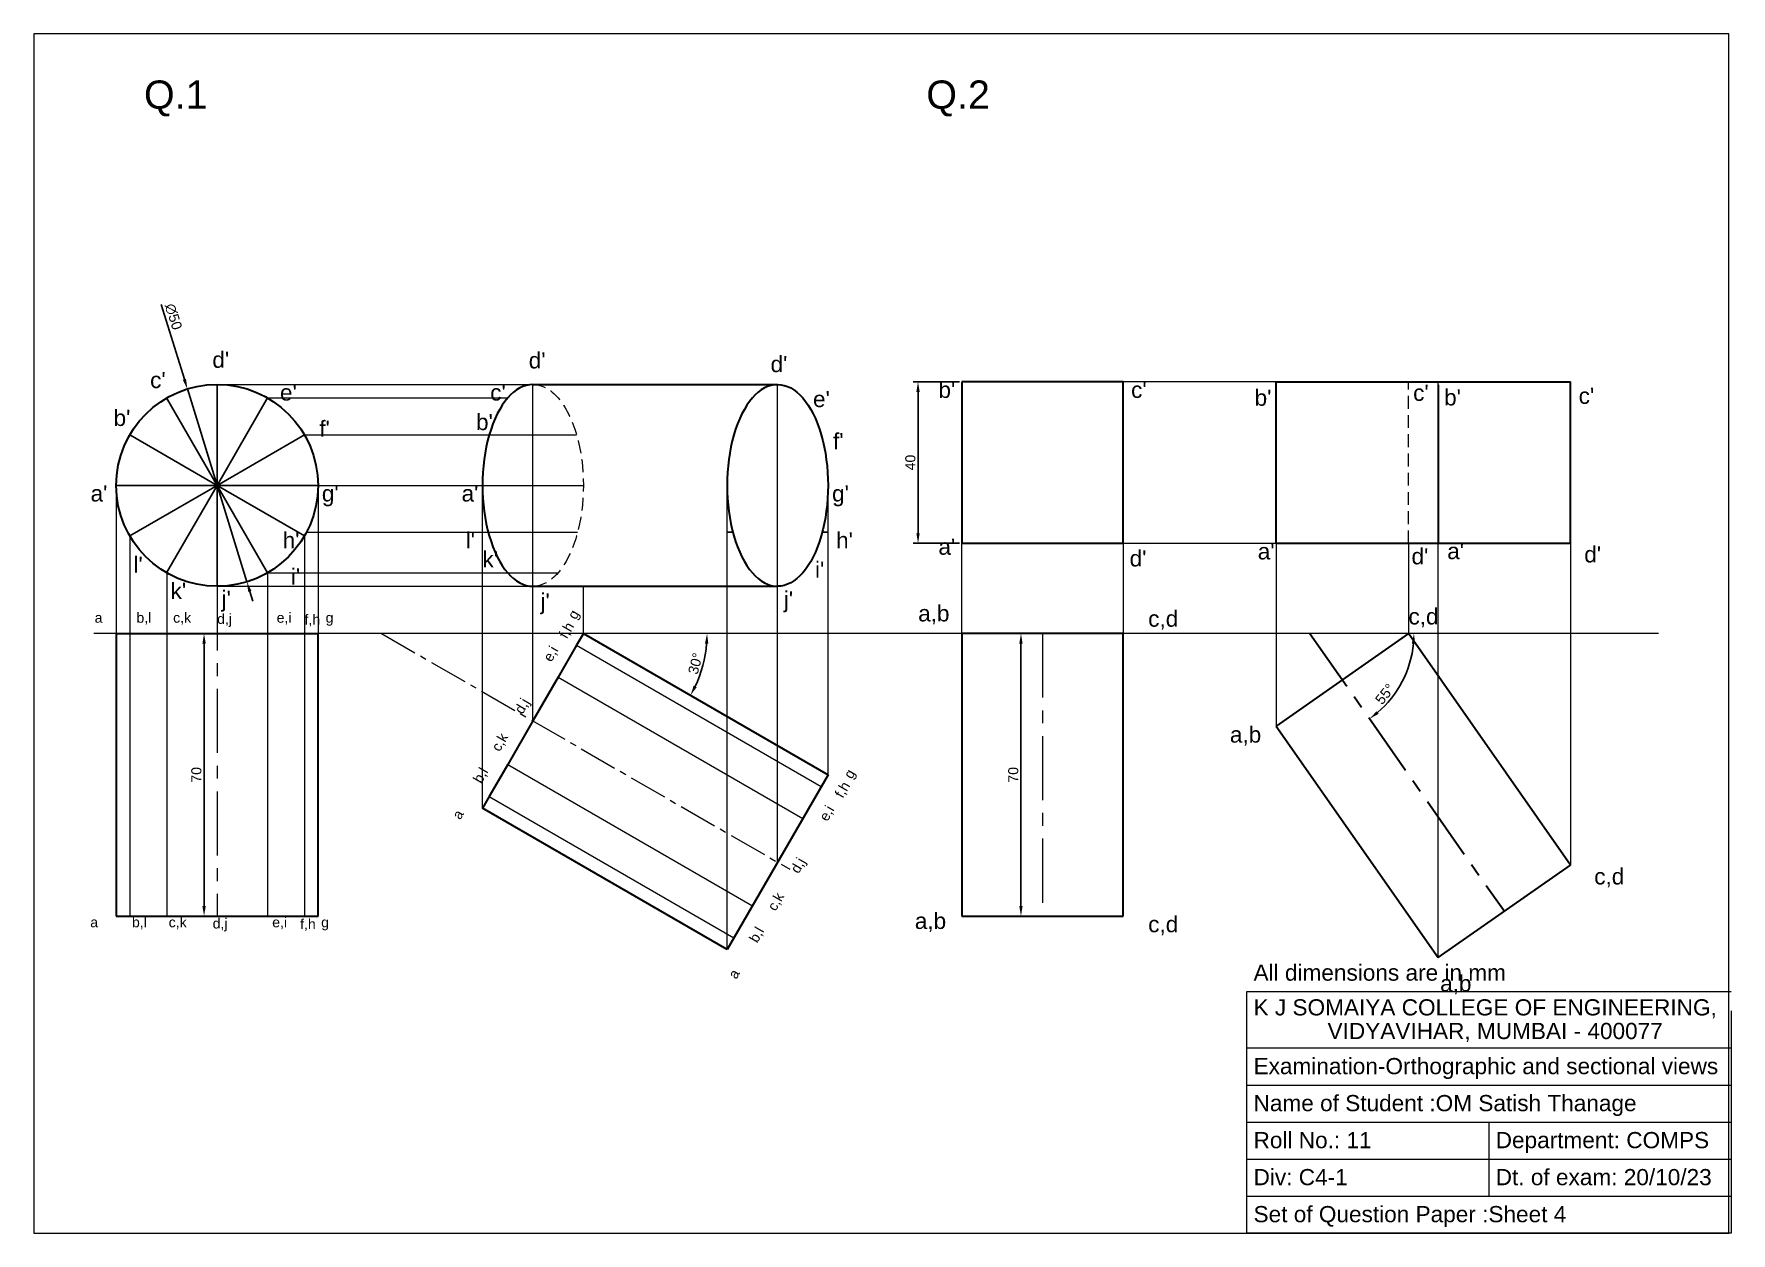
# Model space of a CAD drawing. Header units: millimetres. Extents: x 1181 to 1601, y 2577 to 2874.
import ezdxf

# ---------------------------------------------------------------- set-up
doc = ezdxf.new("R2010")
doc.units = ezdxf.units.MM
doc.header["$LTSCALE"] = 0.5
for name, pattern in [('CENTER', [50.8, 31.75, -6.35, 6.35, -6.35]), ('CENTER2', [28.575, 19.05, -3.175, 3.175, -3.175]), ('HIDDEN', [9.525, 6.35, -3.175])]:
    doc.linetypes.add(name, pattern=pattern)
doc.styles.get("Standard").update_dxf_attribs({"font": 'arial.ttf'})
doc.dimstyles.new('ISO-25', dxfattribs={"dimtxt": 2.5, "dimasz": 2.5, "dimexe": 1.25, "dimexo": 0.625, "dimtad": 1, "dimtxsty": 'Standard', "dimcen": 2.5, "dimadec": 0, "dimazin": 0, "dimtfac": 1, "dimtmove": 0, "dimatfit": 3, "dimfxl": 1, "dimarcsym": 0})

# ---------------------------------------------------------------- blocks, each defined once
blk = doc.blocks.new('*U1')
blk.add_line((-12.5, 0), (12.5, 0))
blk = doc.blocks.new('*U2')
at = {"color": 0, "linetype": 'ByBlock', "lineweight": -2, "transparency": 16777216}
for p, rotation in [((1250.03, 2774.43), 89.99999999999993), ((1243.78, 2772.76), 119.9999999999999), ((1256.28, 2772.76), 59.99999999999994), ((1239.21, 2768.18), 149.9999999999999), ((1260.86, 2768.18), 29.99999999999996), ((1237.53, 2761.93), 180), ((1239.21, 2755.68), 209.9999999999999), ((1243.78, 2751.11), 239.9999999999998), ((1250.03, 2749.43), 269.9999999999998), ((1256.28, 2751.11), 299.9999999999998), ((1260.86, 2755.68), 329.9999999999998)]:
    blk.add_blockref('*U1', p, dxfattribs=dict(at, rotation=rotation))
blk.add_blockref('*U1', (1262.53, 2761.93), dxfattribs=at)
blk = doc.blocks.new('*U3')
at = {"color": 0, "linetype": 'CENTER2', "lineweight": 9, "transparency": 16777216}
blk.add_line((-67.81, 39.15), (33.34, -19.25), dxfattribs=at)
blk = doc.blocks.new('*D4')
at = {"color": 0, "lineweight": -2, "transparency": 16777216}
blk.add_arc((1497.14, 2725.24), 25.78, 310.5587, 354.4413, dxfattribs=at)
at = {"color": 0, "lineweight": 9, "transparency": 16777216}
for points in [[(1522.38, 2722.77), (1523.22, 2722.73), (1522.92, 2725.24)], [(1514.16, 2705.33), (1513.65, 2705.99), (1511.93, 2704.13)]]:
    blk.add_solid(points, dxfattribs=at)
at = {"layer": 'Defpoints', "color": 0, "lineweight": 9, "transparency": 16777216}
for p in [(1195.84, 2725.24), (1497.14, 2725.24), (1583.5, 2725.24), (1521.61, 2717.14), (1545.32, 2656.43)]:
    blk.add_point(p, dxfattribs=at)
at = {"color": 0, "lineweight": 9, "transparency": 16777216, "insert": (1515.73, 2710.25), "char_height": 2.5, "attachment_point": 5, "rotation": 51.1237}
blk.add_mtext('55°', dxfattribs=at)
blk = doc.blocks.new('*D5')
at = {"color": 0, "lineweight": -2, "transparency": 16777216}
blk.add_arc((1317.11, 2725.24), 30.65, 334.6745, 355.3255, dxfattribs=at)
at = {"color": 0, "lineweight": 9, "transparency": 16777216}
for points in [[(1347.24, 2722.76), (1348.07, 2722.73), (1347.76, 2725.24)], [(1345.18, 2711.94), (1344.44, 2712.33), (1343.65, 2709.92)]]:
    blk.add_solid(points, dxfattribs=at)
at = {"layer": 'Defpoints', "color": 0, "lineweight": 9, "transparency": 16777216}
for p in [(1195.84, 2725.24), (1317.11, 2725.24), (1583.5, 2725.24), (1345.91, 2714.76), (1377.73, 2690.24)]:
    blk.add_point(p, dxfattribs=at)
at = {"color": 0, "lineweight": 9, "transparency": 16777216, "insert": (1344.88, 2717.8), "char_height": 2.5, "attachment_point": 5, "rotation": 75}
blk.add_mtext('30°', dxfattribs=at)
blk = doc.blocks.new('*D6')
at = {"color": 0, "lineweight": -2, "transparency": 16777216}
for p, q in [((1212.53, 2806.73), (1218.25, 2788.21)), ((1233.73, 2738.04), (1218.99, 2785.82)), ((1234.47, 2735.65), (1235.2, 2733.26))]:
    blk.add_line(p, q, dxfattribs=at)
at = {"color": 0, "lineweight": 9, "transparency": 16777216}
for points in [[(1218.65, 2788.33), (1217.85, 2788.09), (1218.99, 2785.82)], [(1234.86, 2735.78), (1234.07, 2735.53), (1233.73, 2738.04)]]:
    blk.add_solid(points, dxfattribs=at)
at = {"layer": 'Defpoints', "color": 0, "lineweight": 9, "transparency": 16777216}
for p in [(1218.99, 2785.82), (1233.73, 2738.04)]:
    blk.add_point(p, dxfattribs=at)
at = {"color": 0, "lineweight": 9, "transparency": 16777216, "insert": (1215.53, 2803.71), "char_height": 2.5, "attachment_point": 5, "rotation": 287.1488}
blk.add_mtext('∅50', dxfattribs=at)
blk = doc.blocks.new('*D7')
at = {"color": 0, "lineweight": -2, "transparency": 16777216}
for p, q in [((1225.73, 2725.24), (1221.87, 2725.24)), ((1223.12, 2722.74), (1223.12, 2657.74)), ((1225.73, 2655.24), (1221.87, 2655.24))]:
    blk.add_line(p, q, dxfattribs=at)
at = {"color": 0, "lineweight": 9, "transparency": 16777216}
for points in [[(1222.71, 2722.74), (1223.54, 2722.74), (1223.12, 2725.24)], [(1222.71, 2657.74), (1223.54, 2657.74), (1223.12, 2655.24)]]:
    blk.add_solid(points, dxfattribs=at)
at = {"layer": 'Defpoints', "color": 0, "lineweight": 9, "transparency": 16777216}
for p in [(1226.36, 2725.24), (1223.12, 2655.24), (1226.36, 2655.24)]:
    blk.add_point(p, dxfattribs=at)
at = {"color": 0, "lineweight": 9, "transparency": 16777216, "insert": (1221.22, 2690.24), "char_height": 2.5, "attachment_point": 5, "rotation": 90}
blk.add_mtext('70', dxfattribs=at)
blk = doc.blocks.new('*D8')
at = {"color": 0, "lineweight": -2, "transparency": 16777216}
for p, q in [((1410.27, 2787.59), (1398.79, 2787.59)), ((1400.04, 2785.09), (1400.04, 2750.09)), ((1410.27, 2747.59), (1398.79, 2747.59))]:
    blk.add_line(p, q, dxfattribs=at)
at = {"color": 0, "lineweight": 9, "transparency": 16777216}
for points in [[(1399.62, 2785.09), (1400.45, 2785.09), (1400.04, 2787.59)], [(1399.62, 2750.09), (1400.45, 2750.09), (1400.04, 2747.59)]]:
    blk.add_solid(points, dxfattribs=at)
at = {"layer": 'Defpoints', "color": 0, "lineweight": 9, "transparency": 16777216}
for p in [(1410.9, 2787.59), (1400.04, 2747.59), (1410.9, 2747.59)]:
    blk.add_point(p, dxfattribs=at)
at = {"color": 0, "lineweight": 9, "transparency": 16777216, "insert": (1398.14, 2767.59), "char_height": 2.5, "attachment_point": 5, "rotation": 90}
blk.add_mtext('40', dxfattribs=at)
blk = doc.blocks.new('*D9')
at = {"color": 0, "lineweight": -2, "transparency": 16777216}
for p, q in [((1430.27, 2725.24), (1424.29, 2725.24)), ((1425.54, 2722.74), (1425.54, 2657.74)), ((1430.27, 2655.24), (1424.29, 2655.24))]:
    blk.add_line(p, q, dxfattribs=at)
at = {"color": 0, "lineweight": 9, "transparency": 16777216}
for points in [[(1425.12, 2722.74), (1425.95, 2722.74), (1425.54, 2725.24)], [(1425.12, 2657.74), (1425.95, 2657.74), (1425.54, 2655.24)]]:
    blk.add_solid(points, dxfattribs=at)
at = {"layer": 'Defpoints', "color": 0, "lineweight": 9, "transparency": 16777216}
for p in [(1430.9, 2725.24), (1425.54, 2655.24), (1430.9, 2655.24)]:
    blk.add_point(p, dxfattribs=at)
at = {"color": 0, "lineweight": 9, "transparency": 16777216, "insert": (1423.64, 2690.24), "char_height": 2.5, "attachment_point": 5, "rotation": 90}
blk.add_mtext('70', dxfattribs=at)

msp = doc.modelspace()

# ---------------------------------------------------------------- linework, layer by layer
at = {"lineweight": 9}
for p, q in [((1226.358, 2786.931), (1365.23, 2786.931)), ((1304.608, 2703.593), (1304.608, 2786.931)), ((1365.23, 2668.593), (1365.23, 2786.931)), ((1488.791, 2787.589), (1450.896, 2787.589)), ((1528.941, 2644.96), (1528.941, 2787.589)), ((1238.858, 2783.582), (1298.358, 2783.582)), ((1248.008, 2774.431), (1315.434, 2774.431)), ((1201.358, 2761.931), (1201.358, 2725.244)), ((1201.358, 2759.632), (1201.47, 2759.567)), ((1251.358, 2761.931), (1251.358, 2725.244)), ((1251.358, 2761.931), (1317.108, 2761.931)), ((1292.108, 2681.942), (1292.108, 2761.931)), ((1352.73, 2646.942), (1352.73, 2761.931)), ((1377.73, 2690.244), (1377.73, 2761.931)), ((1248.5, 2750.324), (1315.679, 2750.324)), ((1204.707, 2749.431), (1204.707, 2725.244)), ((1248.008, 2749.431), (1248.008, 2725.244)), ((1410.896, 2725.244), (1410.896, 2747.589)), ((1450.896, 2747.589), (1450.896, 2725.244)), ((1450.896, 2747.589), (1488.791, 2747.589)), ((1488.791, 2747.589), (1488.791, 2702.301)), ((1521.557, 2747.589), (1521.557, 2725.244)), ((1561.707, 2747.589), (1561.707, 2667.903)), ((1213.858, 2740.281), (1213.858, 2725.244)), ((1238.858, 2740.281), (1238.858, 2725.244)), ((1238.858, 2740.281), (1310.858, 2740.281)), ((1226.358, 2736.931), (1365.23, 2736.931)), ((1317.108, 2725.244), (1317.108, 2736.931)), ((1583.5, 2725.244), (1195.839, 2725.244)), ((1204.707, 2725.244), (1204.707, 2655.244)), ((1213.858, 2725.244), (1213.858, 2655.244)), ((1238.858, 2725.244), (1238.858, 2655.244)), ((1248.008, 2725.244), (1248.008, 2655.244)), ((1315.434, 2722.343), (1376.056, 2687.343)), ((1310.858, 2714.418), (1371.48, 2679.418)), ((1298.358, 2692.768), (1358.98, 2657.768)), ((1293.783, 2684.843), (1354.405, 2649.843)), ((1481.492, 2636.567), (1601.492, 2636.567)), ((1481.492, 2576.744), (1481.492, 2636.567)), ((1601.492, 2631.744), (1601.492, 2576.744)), ((1481.492, 2622.577), (1601.492, 2622.577)), ((1481.492, 2613.41), (1601.492, 2613.41)), ((1481.492, 2604.244), (1601.492, 2604.244)), ((1541.492, 2604.244), (1541.492, 2585.91)), ((1481.492, 2595.077), (1601.492, 2595.077)), ((1481.492, 2585.91), (1601.492, 2585.91)), ((1601.492, 2576.744), (1481.492, 2576.744))]:
    msp.add_line(p, q, dxfattribs=at)
at = {"lineweight": 30}
for p, q in [((1304.608, 2786.931), (1365.23, 2786.931)), ((1488.791, 2747.589), (1488.791, 2787.589)), ((1488.791, 2787.589), (1561.707, 2787.589)), ((1528.941, 2786.857), (1528.941, 2747.589)), ((1561.707, 2747.589), (1561.707, 2787.589)), ((1410.896, 2747.589), (1450.896, 2747.589)), ((1488.791, 2747.589), (1561.707, 2747.589)), ((1304.608, 2736.931), (1365.23, 2736.931)), ((1201.358, 2725.244), (1201.358, 2655.244)), ((1201.358, 2725.244), (1204.707, 2725.244)), ((1204.707, 2725.244), (1213.858, 2725.244)), ((1213.858, 2725.244), (1226.358, 2725.244)), ((1226.358, 2725.244), (1238.858, 2725.244)), ((1238.858, 2725.244), (1248.008, 2725.244)), ((1248.008, 2725.244), (1251.358, 2725.244)), ((1251.358, 2655.244), (1251.358, 2725.244)), ((1317.108, 2725.244), (1315.434, 2722.343)), ((1317.108, 2725.244), (1377.73, 2690.244)), ((1410.896, 2725.244), (1410.896, 2655.244)), ((1450.896, 2725.244), (1410.896, 2725.244)), ((1450.896, 2655.244), (1450.896, 2725.244)), ((1521.557, 2725.244), (1488.791, 2702.301)), ((1561.707, 2667.903), (1521.557, 2725.244)), ((1315.434, 2722.343), (1310.858, 2714.418)), ((1310.858, 2714.418), (1304.608, 2703.593)), ((1304.608, 2703.593), (1298.358, 2692.768)), ((1488.791, 2702.301), (1528.941, 2644.96)), ((1298.358, 2692.768), (1293.783, 2684.843)), ((1377.73, 2690.244), (1352.73, 2646.942)), ((1293.783, 2684.843), (1292.108, 2681.942)), ((1352.73, 2646.942), (1292.108, 2681.942)), ((1528.941, 2644.96), (1561.707, 2667.903)), ((1201.358, 2655.244), (1251.358, 2655.244)), ((1410.896, 2655.244), (1450.896, 2655.244))]:
    msp.add_line(p, q, dxfattribs=at)
at = {"linetype": 'HIDDEN', "lineweight": 9}
msp.add_line((1521.557, 2747.589), (1521.557, 2787.589), dxfattribs=at)
for p, q in [((1352.73, 2750.324), (1354.159, 2750.324)), ((1376.301, 2750.324), (1377.73, 2750.324))]:
    msp.add_line(p, q)
at = {"linetype": 'CENTER', "lineweight": 9}
for p, q in [((1226.358, 2736.931), (1226.358, 2655.244)), ((1430.896, 2725.244), (1430.896, 2655.244))]:
    msp.add_line(p, q, dxfattribs=at)
at = {"linetype": 'CENTER', "lineweight": 30}
msp.add_line((1497.142, 2725.244), (1545.324, 2656.432), dxfattribs=at)
at = {"lineweight": 9}
msp.add_lwpolyline([(1180.969, 2576.744), (1600.969, 2576.744), (1600.969, 2873.744), (1180.969, 2873.744)], close=True, dxfattribs=at)
at = {"lineweight": 30}
msp.add_lwpolyline([(1410.896, 2787.589), (1410.896, 2747.589), (1450.896, 2747.589), (1450.896, 2787.589)], close=True, dxfattribs=at)
msp.add_circle((1226.358, 2761.931), 25, dxfattribs=at)
for centre in [(1304.608, 2761.931), (1365.23, 2761.931)]:
    msp.add_ellipse(centre, major_axis=(0, 25), ratio=0.5, start_param=0, end_param=3.1415927, dxfattribs=at)
at = {"linetype": 'HIDDEN', "lineweight": 9, "extrusion": (0, 0, -1)}
msp.add_ellipse((1304.608, 2761.931), major_axis=(0, 25), ratio=0.5, start_param=0, end_param=3.1415927, dxfattribs=at)
at = {"lineweight": 30, "extrusion": (0, 0, -1)}
msp.add_ellipse((1365.23, 2761.931), major_axis=(0, 25), ratio=0.5, start_param=0, end_param=3.1415927, dxfattribs=at)

# ---------------------------------------------------------------- block references
at = {"lineweight": 9}
msp.add_blockref('*U2', (-23.675, 0), dxfattribs=at)
at = {"linetype": 'CENTER2', "lineweight": 9}
msp.add_blockref('*U3', (1334.919, 2686.093), dxfattribs=at)

# ---------------------------------------------------------------- texts
at = {"lineweight": 9}
for s, p in [('All dimensions are in mm', (1483.171, 2639.249)), ('K J SOMAIYA COLLEGE OF ENGINEERING, ', (1483.171, 2630.642)), ('VIDYAVIHAR, MUMBAI - 400077', (1501.507, 2624.79)), ('Examination-Orthographic and sectional views', (1483.171, 2616.093)), ('Name of Student :OM Satish Thanage ', (1483.171, 2606.926)), ('Roll No.: 11 ', (1483.171, 2597.76)), ('Department: COMPS', (1543.171, 2597.76)), ('Div: C4-1  ', (1483.171, 2588.593)), ('Dt. of exam: 20/10/23 ', (1543.171, 2588.593)), ('Set of Question Paper :Sheet 4', (1483.171, 2579.426))]:
    msp.add_text(s, height=4.00791, dxfattribs=at).set_placement(p)
at = {"lineweight": 9, "attachment_point": 1}
for s, width, insert, char_height in [('Q.1', 63.63162, (1208.23, 2862.222), 7), ('Q.2', 63.63162, (1402.085, 2862.222), 7), ("b'", 12.45782, (1405.088, 2787.589), 4), ("c'", 12.45782, (1452.832, 2787.589), 4), ("b'", 12.45782, (1483.441, 2785.649), 4), ("c'", 12.45782, (1522.718, 2786.857), 4), ("b'", 12.45782, (1530.388, 2785.723), 4), ("c'", 12.45782, (1563.733, 2786.111), 4), ("a'", 12.45782, (1405.088, 2748.745), 4), ("d'", 12.45782, (1452.468, 2745.847), 4), ("a'", 12.45782, (1484.212, 2747.589), 4), ("d'", 12.45782, (1522.313, 2746.374), 4), ("a'", 12.45782, (1531.159, 2747.663), 4), ("d'", 12.45782, (1565.12, 2746.85), 4), ('a,b', 12.45782, (1400.066, 2732.232), 4), ('c,d', 12.45782, (1457.066, 2730.92), 4), ('c,d', 12.45782, (1521.557, 2731.474), 4), ('a,b', 12.45782, (1477.31, 2702.212), 4), ('c,d', 12.45782, (1567.589, 2667.079), 4), ('a,b', 12.45782, (1399.241, 2656.06), 4), ('c,d', 12.45782, (1457.066, 2655.244), 4), ('a,b', 12.45782, (1529.408, 2640.579), 4)]:
    msp.add_mtext_dynamic_manual_height_columns(s, width=width, gutter_width=12.5, heights=[0], dxfattribs=dict(at, insert=insert, char_height=char_height))
at = {"attachment_point": 1}
for s, width, heights, insert, char_height in [("d'", 17.75187, [0], (1225.176, 2795.048), 4), ("d'", 17.75187, [0], (1303.574, 2794.898), 4), ("d'", 17.75187, [0], (1363.49, 2793.98), 4), ("c'", 17.75187, [0], (1209.755, 2790.024), 4), ("e'", 17.75187, [0], (1241.939, 2786.931), 4), ("c'", 17.75187, [0], (1294.031, 2786.931), 4), ("e'", 17.75187, [0], (1374.014, 2785.319), 4), ("b'", 17.75187, [0], (1200.703, 2780.646), 4), ("b'", 17.75187, [0], (1290.509, 2779.615), 4), ("f'", 17.75187, [0], (1251.661, 2777.967), 4), ("f'", 17.75187, [0], (1378.967, 2774.889), 4), ("a'", 17.75187, [0], (1195.004, 2761.931), 4), ("g'", 17.75187, [0], (1252.31, 2761.931), 4), ("a'", 17.75187, [0], (1286.935, 2761.931), 4), ("g'", 17.75187, [0], (1378.735, 2761.931), 4), ("h'", 17.75187, [0], (1242.593, 2750.324), 4), ("l'", 17.75187, [0], (1287.955, 2750.324), 4), ("h'", 17.75187, [0], (1379.73, 2750.324), 4), ("l'", 17.75187, [0], (1205.626, 2744.296), 4), ("k'", 17.75187, [5.348], (1292.108, 2745.628), 4), ("i'", 17.75187, [0], (1374.504, 2743.042), 4), ("k'", 17.75187, [0], (1214.83, 2737.806), 4), ("i'", 17.75187, [0], (1244.64, 2741.344), 4), ("j'", 17.75187, [0], (1227.461, 2735.86), 4), ("j'", 17.75187, [0], (1306.484, 2735.226), 4), ("j'", 17.75187, [0], (1366.777, 2735.702), 4), ('a', 5.34003, [0], (1196.018, 2730.415), 2.5), ('b,l', 5.34003, [0], (1206.36, 2730.415), 2.5), ('c,k', 5.34003, [0], (1215.461, 2730.415), 2.5), ('d,j', 5.34003, [0], (1226.358, 2730.126), 2.5), ('e,i', 5.34003, [0], (1241.109, 2730.415), 2.5), ('f,h', 5.34003, [0], (1248.008, 2729.964), 2.5), ('g', 5.34003, [0], (1253.243, 2730.415), 2.5), ('a', 5.34003, [0], (1194.915, 2654.974), 2.5), ('b,l', 5.34003, [0], (1205.257, 2654.974), 2.5), ('c,k', 5.34003, [0], (1214.358, 2654.974), 2.5), ('d,j', 5.34003, [0], (1225.255, 2654.685), 2.5), ('e,i', 5.34003, [0], (1240.006, 2654.974), 2.5), ('f,h', 5.34003, [0], (1246.905, 2654.523), 2.5), ('g', 5.34003, [0], (1252.14, 2654.974), 2.5)]:
    msp.add_mtext_dynamic_manual_height_columns(s, width=width, gutter_width=12.5, heights=heights, dxfattribs=dict(at, insert=insert, char_height=char_height))
at = {"char_height": 2.5, "attachment_point": 1, "rotation": 60}
for s, insert in [('g', (1313.065, 2729.756)), ('f,h', (1310.838, 2724.997)), ('e,i', (1306.998, 2719.247)), ('d,j', (1299.872, 2706.327)), ('c,k', (1294.174, 2697.035)), ('b,l', (1289.623, 2689.153)), ('g', (1381.454, 2690.271)), ('f,h', (1379.227, 2685.512)), ('a', (1284.452, 2680.197)), ('e,i', (1375.387, 2679.762)), ('d,j', (1368.261, 2666.843)), ('c,k', (1362.563, 2657.55)), ('b,l', (1358.012, 2649.669)), ('a', (1352.841, 2640.712))]:
    msp.add_mtext_dynamic_manual_height_columns(s, width=5.34003, gutter_width=12.5, heights=[0], dxfattribs=dict(at, insert=insert))

# ---------------------------------------------------------------- dimensions: what is measured, and where the dimension line sits
at = {"lineweight": 9}
dim = msp.add_diameter_dim_2p(p1=(1233.729, 2738.043), p2=(1218.986, 2785.82), dimstyle='ISO-25', dxfattribs=at)
dim.commit()
dim.dimension.update_dxf_attribs({"geometry": '*D6', "text_midpoint": (1213.645, 2803.128), "dimtype": 163})
for base, p1, p2, picture, middle in [((1400.037, 2747.589), (1410.896, 2787.589), (1410.896, 2747.589), '*D8', (1398.135, 2767.589)), ((1223.122, 2655.244), (1226.358, 2725.244), (1226.358, 2655.244), '*D7', (1221.221, 2690.244)), ((1425.537, 2655.244), (1430.896, 2725.244), (1430.896, 2655.244), '*D9', (1423.636, 2690.244))]:
    dim = msp.add_linear_dim(base=base, p1=p1, p2=p2, angle=90, dimstyle='ISO-25', dxfattribs=at)
    dim.commit()
    dim.dimension.update_dxf_attribs({"geometry": picture, "text_midpoint": middle})
dim = msp.add_angular_dim_2l(base=(1521.612, 2717.135), line1=((1497.142, 2725.244), (1545.324, 2656.432)), line2=((1583.5, 2725.244), (1195.839, 2725.244)), dimstyle='ISO-25', dxfattribs=at)
dim.commit()
dim.dimension.update_dxf_attribs({"geometry": '*D4', "text_midpoint": (1517.21, 2709.064), "dimtype": 162})
dim = msp.add_angular_dim_2l(base=(1345.911, 2714.76), line1=((1317.108, 2725.244), (1377.73, 2690.244)), line2=((1583.5, 2725.244), (1195.839, 2725.244)), dimstyle='ISO-25', dxfattribs=at)
dim.commit()
dim.dimension.update_dxf_attribs({"geometry": '*D5', "text_midpoint": (1344.878, 2717.803)})

doc.saveas('drawing.dxf')
